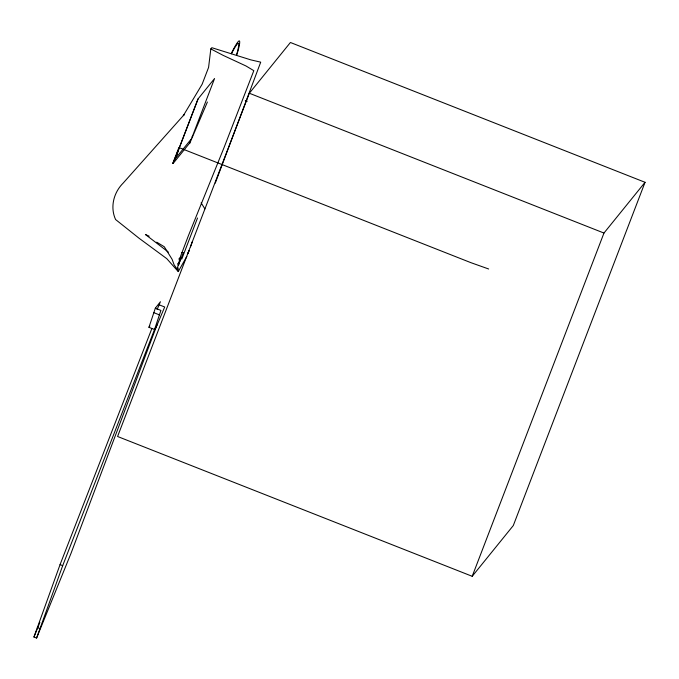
<?xml version="1.0" encoding="UTF-8"?>
<svg xmlns="http://www.w3.org/2000/svg" width="679" height="679" viewBox="0 0 679 679"><rect width="100%" height="100%" fill="white"/><g stroke="black" fill="none" stroke-linecap="round" stroke-linejoin="round"><path stroke-width="1.02" d="M180.079 259.327L178.45 265.336L177.966 263.511M180.122 257.451L179.782 261.525L178.45 265.336L178.204 263.325M215.277 183.101L260.711 62.162L250.907 59.896L211.814 47.691L210.829 48.905L208.58 67.425L202.113 84.281L183.313 115.685L184.298 114.471L123.179 183.084C113.682 192.505 109.896 207.103 115.591 219.538L139.11 238.278L166.762 258.648L178.246 271.583L186.827 256.424M178.246 271.583L178.102 267.925L177.117 269.139L174.121 264.827L172.101 259.302L164.301 246.766L156.722 242.174M177.117 269.139L180.639 256.144L188.363 235.8L224.062 147.547L253.819 70.667L245.985 65.973L223.145 55.364L210.829 48.905M189.925 142.717L173.306 163.249L197.945 99.058L214.564 78.526L189.738 143.32L207.401 102.011M159.115 304.803L164.7 307.001L156.314 326.837L154.523 329.51L148.947 327.312L155.33 308.207L160.414 301.748L157.121 309.522M190.493 246.867L192.284 241.766M175.802 157.197L178.017 150.916M176.277 156.187L178.416 150.144M156.993 325.037L71.066 553.207L36.59 638.056L33.95 637.021L60.058 564.622L151.892 328.475M36.59 638.056L62.689 565.658L154.523 329.51L160.915 310.413L155.33 308.207M198.166 98.786L175.021 159.09L191.138 139.17M181.751 259.098L197.521 218.001M249.337 93.235L117.577 436.487L472.211 576.301L513.29 525.563L645.05 182.303L290.417 42.488L249.337 93.235L603.971 233.05L645.05 182.303M472.211 576.301L603.971 233.05M175.819 156.535L176.913 154.057M189.118 250.424L187.794 253.785L188.889 251.145M176.26 155.415L172.763 163.512L178.883 147.538L470.861 262.654L488.659 268.994M33.95 637.021L39.891 622.388M192.098 137.065L192.726 135.588M148.947 327.312L149.838 325.971M181.505 252.478L183.432 252.698L179.782 261.525L178.95 258.724M245.28 100.475L247.241 101.247M153.836 312.679L159.421 314.878M60.058 564.622L62.689 565.658M37.32 627.557L39.959 628.601M149.176 236.207L145.399 234.501L168.375 252.104M201.12 202.826L204.897 208.886M231.463 53.709A106.976 5.704 -68.5 0 1 237.65 50.866A46.511 2.478 -68.5 0 1 236.708 54.286M231.166 53.666A109.565 5.839 -68.5 0 1 238.584 48.625A49.117 2.623 -68.5 0 1 236.759 54.965"/></g></svg>
